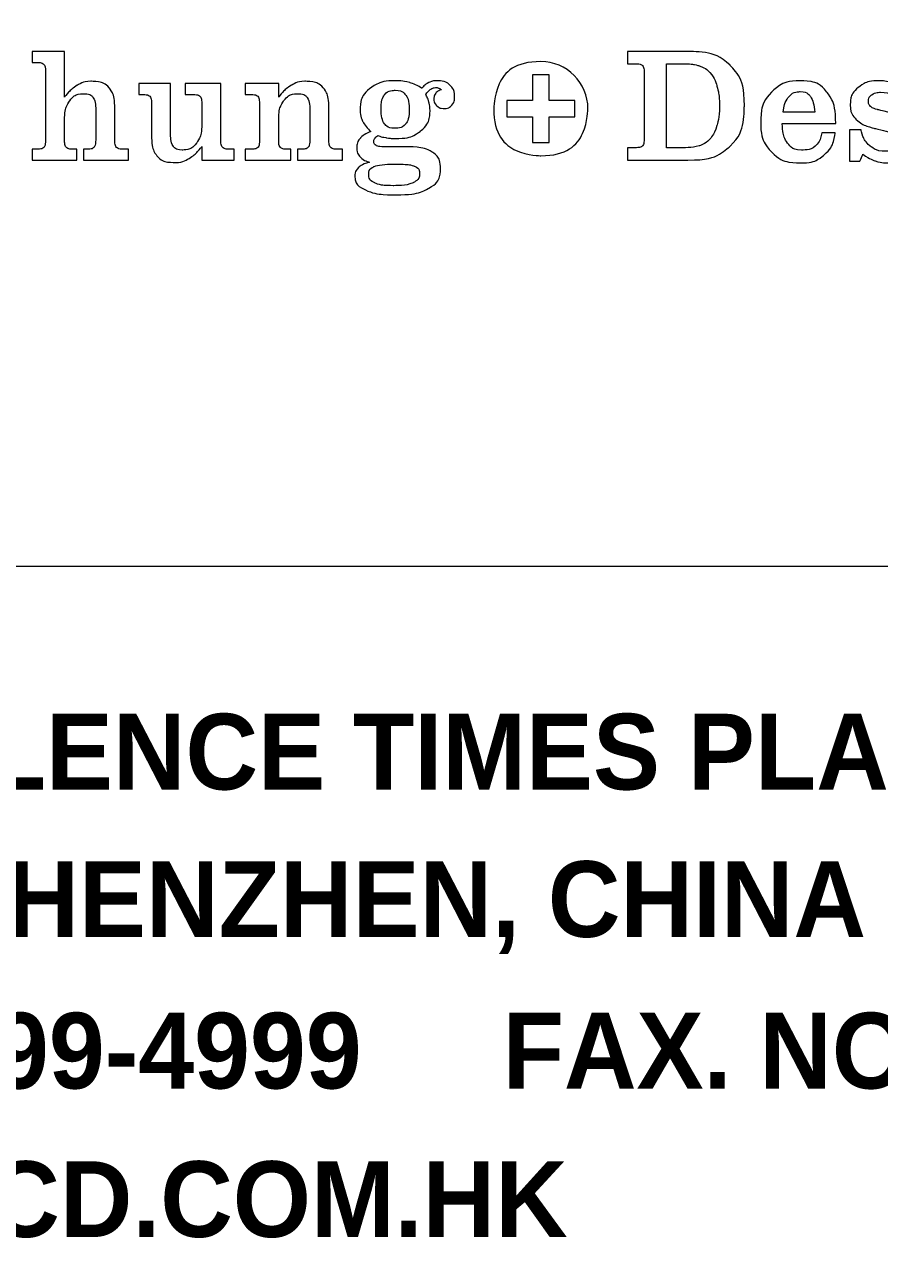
# Model space of a CAD drawing. Header units: millimetres. Extents: x 14385 to 129787, y 107826 to 186798.
# Drawn here: x 87378.79 to 87390.63, y 139095.65 to 139112.68 of the extents above; entities that cross this region are included whole.
import ezdxf

# ---------------------------------------------------------------- set-up
doc = ezdxf.new("R2010")
doc.units = ezdxf.units.MM
doc.header["$LTSCALE"] = 1000
doc.layers.add('TK', color=1, linetype='Continuous')
doc.styles.add('ADDRESS', font='arialbd.ttf', dxfattribs={"width": 0.95})

# ---------------------------------------------------------------- blocks, each defined once
blk = doc.blocks.new('fdas')
at = {"layer": 'TK', "lineweight": 5}
blk.add_lwpolyline([(1210.395, 1493.684), (1309.462, 1493.684), (1309.462, 1559.335), (1210.395, 1559.335), (1210.395, 1493.684)], close=True, dxfattribs=at)
for points, knots in [([(1250.191, 1513.051), (1250.191, 1513.212), (1250.167, 1513.315), (1250.119, 1513.362), (1250.119, 1513.362), (1250.07, 1513.408), (1249.974, 1513.431), (1249.83, 1513.431), (1249.83, 1513.431), (1249.83, 1513.431), (1249.669, 1513.431), (1249.669, 1513.431), (1249.669, 1513.431), (1249.669, 1513.431), (1249.669, 1513.855), (1249.669, 1513.855), (1249.669, 1513.855), (1249.669, 1513.855), (1250.938, 1513.855), (1250.938, 1513.855), (1250.938, 1513.855), (1250.938, 1513.855), (1250.938, 1512.069), (1250.938, 1512.069), (1250.938, 1512.069), (1251.098, 1512.273), (1251.265, 1512.427), (1251.438, 1512.532), (1251.438, 1512.532), (1251.611, 1512.636), (1251.786, 1512.688), (1251.964, 1512.688), (1251.964, 1512.688), (1252.3, 1512.688), (1252.542, 1512.604), (1252.688, 1512.434), (1252.688, 1512.434), (1252.834, 1512.265), (1252.908, 1511.982), (1252.908, 1511.586), (1252.908, 1511.586), (1252.908, 1511.586), (1252.908, 1510.404), (1252.908, 1510.404), (1252.908, 1510.404), (1252.908, 1510.244), (1252.932, 1510.14), (1252.981, 1510.094), (1252.981, 1510.094), (1253.029, 1510.047), (1253.126, 1510.024), (1253.27, 1510.024), (1253.27, 1510.024), (1253.27, 1510.024), (1253.443, 1510.024), (1253.443, 1510.024), (1253.443, 1510.024), (1253.443, 1510.024), (1253.443, 1509.6), (1253.443, 1509.6), (1253.443, 1509.6), (1253.443, 1509.6), (1251.678, 1509.6), (1251.678, 1509.6), (1251.678, 1509.6), (1251.678, 1509.6), (1251.678, 1510.024), (1251.678, 1510.024), (1251.678, 1510.024), (1251.678, 1510.024), (1251.802, 1510.024), (1251.802, 1510.024), (1251.802, 1510.024), (1251.947, 1510.024), (1252.042, 1510.047), (1252.09, 1510.094), (1252.09, 1510.094), (1252.137, 1510.14), (1252.161, 1510.244), (1252.161, 1510.404), (1252.161, 1510.404), (1252.161, 1510.404), (1252.161, 1511.586), (1252.161, 1511.586), (1252.161, 1511.586), (1252.161, 1511.806), (1252.125, 1511.964), (1252.053, 1512.059), (1252.053, 1512.059), (1251.982, 1512.154), (1251.865, 1512.202), (1251.703, 1512.202), (1251.703, 1512.202), (1251.465, 1512.202), (1251.277, 1512.11), (1251.141, 1511.925), (1251.141, 1511.925), (1251.006, 1511.74), (1250.938, 1511.483), (1250.938, 1511.155), (1250.938, 1511.155), (1250.938, 1511.155), (1250.938, 1510.404), (1250.938, 1510.404), (1250.938, 1510.404), (1250.938, 1510.244), (1250.962, 1510.14), (1251.011, 1510.094), (1251.011, 1510.094), (1251.06, 1510.047), (1251.156, 1510.024), (1251.3, 1510.024), (1251.3, 1510.024), (1251.3, 1510.024), (1251.424, 1510.024), (1251.424, 1510.024), (1251.424, 1510.024), (1251.424, 1510.024), (1251.424, 1509.6), (1251.424, 1509.6), (1251.424, 1509.6), (1251.424, 1509.6), (1249.669, 1509.6), (1249.669, 1509.6), (1249.669, 1509.6), (1249.669, 1509.6), (1249.669, 1510.024), (1249.669, 1510.024), (1249.669, 1510.024), (1249.669, 1510.024), (1249.83, 1510.024), (1249.83, 1510.024), (1249.83, 1510.024), (1249.974, 1510.024), (1250.07, 1510.047), (1250.119, 1510.094), (1250.119, 1510.094), (1250.167, 1510.14), (1250.191, 1510.244), (1250.191, 1510.404), (1250.191, 1510.404), (1250.191, 1510.404), (1250.191, 1513.051), (1250.191, 1513.051)], [0, 0, 0, 0, 0.027778, 0.027778, 0.027778, 0.041667, 0.055556, 0.055556, 0.055556, 0.069444, 0.083333, 0.083333, 0.083333, 0.097222, 0.111111, 0.111111, 0.111111, 0.125, 0.138889, 0.138889, 0.138889, 0.152778, 0.166667, 0.166667, 0.166667, 0.180556, 0.194444, 0.194444, 0.194444, 0.208333, 0.222222, 0.222222, 0.222222, 0.236111, 0.25, 0.25, 0.25, 0.263889, 0.277778, 0.277778, 0.277778, 0.291667, 0.305556, 0.305556, 0.305556, 0.319444, 0.333333, 0.333333, 0.333333, 0.347222, 0.361111, 0.361111, 0.361111, 0.375, 0.388889, 0.388889, 0.388889, 0.402778, 0.416667, 0.416667, 0.416667, 0.430556, 0.444444, 0.444444, 0.444444, 0.458333, 0.472222, 0.472222, 0.472222, 0.486111, 0.5, 0.5, 0.5, 0.513889, 0.527778, 0.527778, 0.527778, 0.541667, 0.555556, 0.555556, 0.555556, 0.569444, 0.583333, 0.583333, 0.583333, 0.597222, 0.611111, 0.611111, 0.611111, 0.625, 0.638889, 0.638889, 0.638889, 0.652778, 0.666667, 0.666667, 0.666667, 0.680556, 0.694444, 0.694444, 0.694444, 0.708333, 0.722222, 0.722222, 0.722222, 0.736111, 0.75, 0.75, 0.75, 0.763889, 0.777778, 0.777778, 0.777778, 0.791667, 0.805556, 0.805556, 0.805556, 0.819444, 0.833333, 0.833333, 0.833333, 0.847222, 0.861111, 0.861111, 0.861111, 0.875, 0.888889, 0.888889, 0.888889, 0.902778, 0.916667, 0.916667, 0.916667, 0.930556, 0.944444, 0.944444, 0.944444, 0.958333, 0.972222, 0.972222, 0.972222, 0.986111, 1, 1, 1, 1]), ([(1269.619, 1513.461), (1270.635, 1513.461), (1271.464, 1512.632), (1271.464, 1511.616), (1271.464, 1511.616), (1271.464, 1510.599), (1270.635, 1509.77), (1269.619, 1509.77), (1269.619, 1509.77), (1268.602, 1509.77), (1267.773, 1510.599), (1267.773, 1511.616), (1267.773, 1511.616), (1267.773, 1512.632), (1268.602, 1513.461), (1269.619, 1513.461)], [0, 0, 0, 0, 0.25, 0.25, 0.25, 0.375, 0.5, 0.5, 0.5, 0.625, 0.75, 0.75, 0.75, 0.875, 1, 1, 1, 1]), ([(1273.018, 1509.6), (1273.018, 1509.6), (1273.018, 1510.083), (1273.018, 1510.083), (1273.018, 1510.083), (1273.018, 1510.083), (1273.26, 1510.083), (1273.26, 1510.083), (1273.26, 1510.083), (1273.445, 1510.083), (1273.56, 1510.105), (1273.604, 1510.15), (1273.604, 1510.15), (1273.649, 1510.194), (1273.67, 1510.303), (1273.67, 1510.476), (1273.67, 1510.476), (1273.67, 1510.476), (1273.67, 1512.982), (1273.67, 1512.982), (1273.67, 1512.982), (1273.67, 1513.156), (1273.649, 1513.265), (1273.604, 1513.309), (1273.604, 1513.309), (1273.56, 1513.353), (1273.445, 1513.375), (1273.26, 1513.375), (1273.26, 1513.375), (1273.26, 1513.375), (1273.018, 1513.375), (1273.018, 1513.375), (1273.018, 1513.375), (1273.018, 1513.375), (1273.018, 1513.855), (1273.018, 1513.855), (1273.018, 1513.855), (1273.018, 1513.855), (1275.386, 1513.855), (1275.386, 1513.855), (1275.386, 1513.855), (1276.115, 1513.855), (1276.665, 1513.676), (1277.039, 1513.316), (1277.039, 1513.316), (1277.412, 1512.957), (1277.599, 1512.429), (1277.599, 1511.73), (1277.599, 1511.73), (1277.599, 1511.033), (1277.411, 1510.503), (1277.037, 1510.142), (1277.037, 1510.142), (1276.663, 1509.781), (1276.113, 1509.6), (1275.386, 1509.6), (1275.386, 1509.6), (1275.386, 1509.6), (1273.018, 1509.6), (1273.018, 1509.6)], [0, 0, 0, 0, 0.066667, 0.066667, 0.066667, 0.1, 0.133333, 0.133333, 0.133333, 0.166667, 0.2, 0.2, 0.2, 0.233333, 0.266667, 0.266667, 0.266667, 0.3, 0.333333, 0.333333, 0.333333, 0.366667, 0.4, 0.4, 0.4, 0.433333, 0.466667, 0.466667, 0.466667, 0.5, 0.533333, 0.533333, 0.533333, 0.566667, 0.6, 0.6, 0.6, 0.633333, 0.666667, 0.666667, 0.666667, 0.7, 0.733333, 0.733333, 0.733333, 0.766667, 0.8, 0.8, 0.8, 0.833333, 0.866667, 0.866667, 0.866667, 0.9, 0.933333, 0.933333, 0.933333, 0.966667, 1, 1, 1, 1]), ([(1268.289, 1511.941), (1268.289, 1511.941), (1269.294, 1511.941), (1269.294, 1511.941), (1269.294, 1511.941), (1269.294, 1511.941), (1269.294, 1512.945), (1269.294, 1512.945), (1269.294, 1512.945), (1269.294, 1512.945), (1269.943, 1512.945), (1269.943, 1512.945), (1269.943, 1512.945), (1269.943, 1512.945), (1269.943, 1511.941), (1269.943, 1511.941), (1269.943, 1511.941), (1269.943, 1511.941), (1270.948, 1511.941), (1270.948, 1511.941), (1270.948, 1511.941), (1270.948, 1511.941), (1270.948, 1511.291), (1270.948, 1511.291), (1270.948, 1511.291), (1270.948, 1511.291), (1269.943, 1511.291), (1269.943, 1511.291), (1269.943, 1511.291), (1269.943, 1511.291), (1269.943, 1510.286), (1269.943, 1510.286), (1269.943, 1510.286), (1269.943, 1510.286), (1269.294, 1510.286), (1269.294, 1510.286), (1269.294, 1510.286), (1269.294, 1510.286), (1269.294, 1511.291), (1269.294, 1511.291), (1269.294, 1511.291), (1269.294, 1511.291), (1268.289, 1511.291), (1268.289, 1511.291), (1268.289, 1511.291), (1268.289, 1511.291), (1268.289, 1511.941), (1268.289, 1511.941)], [0, 0, 0, 0, 0.083333, 0.083333, 0.083333, 0.125, 0.166667, 0.166667, 0.166667, 0.208333, 0.25, 0.25, 0.25, 0.291667, 0.333333, 0.333333, 0.333333, 0.375, 0.416667, 0.416667, 0.416667, 0.458333, 0.5, 0.5, 0.5, 0.541667, 0.583333, 0.583333, 0.583333, 0.625, 0.666667, 0.666667, 0.666667, 0.708333, 0.75, 0.75, 0.75, 0.791667, 0.833333, 0.833333, 0.833333, 0.875, 0.916667, 0.916667, 0.916667, 0.958333, 1, 1, 1, 1]), ([(1274.548, 1510.083), (1274.548, 1510.083), (1275.094, 1510.083), (1275.094, 1510.083), (1275.094, 1510.083), (1275.421, 1510.083), (1275.664, 1510.108), (1275.826, 1510.16), (1275.826, 1510.16), (1275.988, 1510.212), (1276.127, 1510.3), (1276.246, 1510.424), (1276.246, 1510.424), (1276.362, 1510.547), (1276.455, 1510.725), (1276.523, 1510.956), (1276.523, 1510.956), (1276.59, 1511.188), (1276.625, 1511.446), (1276.625, 1511.73), (1276.625, 1511.73), (1276.625, 1512.016), (1276.59, 1512.273), (1276.523, 1512.502), (1276.523, 1512.502), (1276.455, 1512.732), (1276.362, 1512.908), (1276.246, 1513.032), (1276.246, 1513.032), (1276.127, 1513.156), (1275.988, 1513.243), (1275.826, 1513.296), (1275.826, 1513.296), (1275.664, 1513.349), (1275.421, 1513.375), (1275.094, 1513.375), (1275.094, 1513.375), (1275.094, 1513.375), (1274.548, 1513.375), (1274.548, 1513.375), (1274.548, 1513.375), (1274.548, 1513.375), (1274.548, 1510.083), (1274.548, 1510.083)], [0, 0, 0, 0, 0.090909, 0.090909, 0.090909, 0.136364, 0.181818, 0.181818, 0.181818, 0.227273, 0.272727, 0.272727, 0.272727, 0.318182, 0.363636, 0.363636, 0.363636, 0.409091, 0.454545, 0.454545, 0.454545, 0.5, 0.545455, 0.545455, 0.545455, 0.590909, 0.636364, 0.636364, 0.636364, 0.681818, 0.727273, 0.727273, 0.727273, 0.772727, 0.818182, 0.818182, 0.818182, 0.863636, 0.909091, 0.909091, 0.909091, 0.954545, 1, 1, 1, 1]), ([(1254.35, 1510.61), (1254.35, 1510.61), (1254.35, 1511.789), (1254.35, 1511.789), (1254.35, 1511.789), (1254.35, 1511.951), (1254.327, 1512.055), (1254.278, 1512.1), (1254.278, 1512.1), (1254.229, 1512.146), (1254.133, 1512.168), (1253.99, 1512.168), (1253.99, 1512.168), (1253.99, 1512.168), (1253.847, 1512.168), (1253.847, 1512.168), (1253.847, 1512.168), (1253.847, 1512.168), (1253.847, 1512.595), (1253.847, 1512.595), (1253.847, 1512.595), (1253.847, 1512.595), (1255.097, 1512.595), (1255.097, 1512.595), (1255.097, 1512.595), (1255.097, 1512.595), (1255.097, 1510.61), (1255.097, 1510.61), (1255.097, 1510.61), (1255.097, 1510.389), (1255.134, 1510.231), (1255.205, 1510.136), (1255.205, 1510.136), (1255.277, 1510.041), (1255.394, 1509.993), (1255.556, 1509.993), (1255.556, 1509.993), (1255.791, 1509.993), (1255.976, 1510.084), (1256.114, 1510.266), (1256.114, 1510.266), (1256.252, 1510.448), (1256.32, 1510.697), (1256.32, 1511.016), (1256.32, 1511.016), (1256.32, 1511.016), (1256.32, 1511.789), (1256.32, 1511.789), (1256.32, 1511.789), (1256.32, 1511.951), (1256.297, 1512.055), (1256.249, 1512.1), (1256.249, 1512.1), (1256.201, 1512.146), (1256.105, 1512.168), (1255.959, 1512.168), (1255.959, 1512.168), (1255.959, 1512.168), (1255.674, 1512.168), (1255.674, 1512.168), (1255.674, 1512.168), (1255.674, 1512.168), (1255.674, 1512.595), (1255.674, 1512.595), (1255.674, 1512.595), (1255.674, 1512.595), (1257.067, 1512.595), (1257.067, 1512.595), (1257.067, 1512.595), (1257.067, 1512.595), (1257.067, 1510.404), (1257.067, 1510.404), (1257.067, 1510.404), (1257.067, 1510.244), (1257.091, 1510.14), (1257.14, 1510.094), (1257.14, 1510.094), (1257.189, 1510.047), (1257.285, 1510.024), (1257.429, 1510.024), (1257.429, 1510.024), (1257.429, 1510.024), (1257.589, 1510.024), (1257.589, 1510.024), (1257.589, 1510.024), (1257.589, 1510.024), (1257.589, 1509.6), (1257.589, 1509.6), (1257.589, 1509.6), (1257.589, 1509.6), (1256.32, 1509.6), (1256.32, 1509.6), (1256.32, 1509.6), (1256.32, 1509.6), (1256.32, 1510.126), (1256.32, 1510.126), (1256.32, 1510.126), (1256.161, 1509.921), (1255.994, 1509.767), (1255.821, 1509.661), (1255.821, 1509.661), (1255.648, 1509.557), (1255.473, 1509.504), (1255.295, 1509.504), (1255.295, 1509.504), (1254.959, 1509.504), (1254.717, 1509.588), (1254.57, 1509.758), (1254.57, 1509.758), (1254.424, 1509.926), (1254.35, 1510.211), (1254.35, 1510.61)], [0, 0, 0, 0, 0.035714, 0.035714, 0.035714, 0.053571, 0.071429, 0.071429, 0.071429, 0.089286, 0.107143, 0.107143, 0.107143, 0.125, 0.142857, 0.142857, 0.142857, 0.160714, 0.178571, 0.178571, 0.178571, 0.196429, 0.214286, 0.214286, 0.214286, 0.232143, 0.25, 0.25, 0.25, 0.267857, 0.285714, 0.285714, 0.285714, 0.303571, 0.321429, 0.321429, 0.321429, 0.339286, 0.357143, 0.357143, 0.357143, 0.375, 0.392857, 0.392857, 0.392857, 0.410714, 0.428571, 0.428571, 0.428571, 0.446429, 0.464286, 0.464286, 0.464286, 0.482143, 0.5, 0.5, 0.5, 0.517857, 0.535714, 0.535714, 0.535714, 0.553571, 0.571429, 0.571429, 0.571429, 0.589286, 0.607143, 0.607143, 0.607143, 0.625, 0.642857, 0.642857, 0.642857, 0.660714, 0.678571, 0.678571, 0.678571, 0.696429, 0.714286, 0.714286, 0.714286, 0.732143, 0.75, 0.75, 0.75, 0.767857, 0.785714, 0.785714, 0.785714, 0.803571, 0.821429, 0.821429, 0.821429, 0.839286, 0.857143, 0.857143, 0.857143, 0.875, 0.892857, 0.892857, 0.892857, 0.910714, 0.928571, 0.928571, 0.928571, 0.946429, 0.964286, 0.964286, 0.964286, 0.982143, 1, 1, 1, 1]), ([(1258.025, 1509.6), (1258.025, 1509.6), (1258.025, 1510.024), (1258.025, 1510.024), (1258.025, 1510.024), (1258.025, 1510.024), (1258.231, 1510.024), (1258.231, 1510.024), (1258.231, 1510.024), (1258.373, 1510.024), (1258.467, 1510.046), (1258.514, 1510.092), (1258.514, 1510.092), (1258.56, 1510.137), (1258.583, 1510.242), (1258.583, 1510.404), (1258.583, 1510.404), (1258.583, 1510.404), (1258.583, 1511.789), (1258.583, 1511.789), (1258.583, 1511.789), (1258.583, 1511.953), (1258.56, 1512.057), (1258.514, 1512.101), (1258.514, 1512.101), (1258.467, 1512.146), (1258.373, 1512.168), (1258.231, 1512.168), (1258.231, 1512.168), (1258.231, 1512.168), (1258.025, 1512.168), (1258.025, 1512.168), (1258.025, 1512.168), (1258.025, 1512.168), (1258.025, 1512.595), (1258.025, 1512.595), (1258.025, 1512.595), (1258.025, 1512.595), (1259.336, 1512.595), (1259.336, 1512.595), (1259.336, 1512.595), (1259.336, 1512.595), (1259.336, 1512.069), (1259.336, 1512.069), (1259.336, 1512.069), (1259.498, 1512.275), (1259.665, 1512.43), (1259.836, 1512.534), (1259.836, 1512.534), (1260.007, 1512.636), (1260.18, 1512.688), (1260.356, 1512.688), (1260.356, 1512.688), (1260.694, 1512.688), (1260.937, 1512.604), (1261.084, 1512.434), (1261.084, 1512.434), (1261.233, 1512.265), (1261.306, 1511.982), (1261.306, 1511.586), (1261.306, 1511.586), (1261.306, 1511.586), (1261.306, 1510.404), (1261.306, 1510.404), (1261.306, 1510.404), (1261.306, 1510.242), (1261.33, 1510.137), (1261.378, 1510.092), (1261.378, 1510.092), (1261.425, 1510.046), (1261.52, 1510.024), (1261.662, 1510.024), (1261.662, 1510.024), (1261.662, 1510.024), (1261.844, 1510.024), (1261.844, 1510.024), (1261.844, 1510.024), (1261.844, 1510.024), (1261.844, 1509.6), (1261.844, 1509.6), (1261.844, 1509.6), (1261.844, 1509.6), (1260.076, 1509.6), (1260.076, 1509.6), (1260.076, 1509.6), (1260.076, 1509.6), (1260.076, 1510.024), (1260.076, 1510.024), (1260.076, 1510.024), (1260.076, 1510.024), (1260.201, 1510.024), (1260.201, 1510.024), (1260.201, 1510.024), (1260.342, 1510.024), (1260.437, 1510.046), (1260.485, 1510.092), (1260.485, 1510.092), (1260.532, 1510.137), (1260.556, 1510.242), (1260.556, 1510.404), (1260.556, 1510.404), (1260.556, 1510.404), (1260.556, 1511.586), (1260.556, 1511.586), (1260.556, 1511.586), (1260.556, 1511.806), (1260.52, 1511.964), (1260.448, 1512.059), (1260.448, 1512.059), (1260.377, 1512.154), (1260.259, 1512.202), (1260.095, 1512.202), (1260.095, 1512.202), (1259.861, 1512.202), (1259.675, 1512.111), (1259.54, 1511.929), (1259.54, 1511.929), (1259.404, 1511.747), (1259.336, 1511.498), (1259.336, 1511.179), (1259.336, 1511.179), (1259.336, 1511.179), (1259.336, 1510.404), (1259.336, 1510.404), (1259.336, 1510.404), (1259.336, 1510.242), (1259.36, 1510.137), (1259.408, 1510.092), (1259.408, 1510.092), (1259.456, 1510.046), (1259.55, 1510.024), (1259.692, 1510.024), (1259.692, 1510.024), (1259.692, 1510.024), (1259.816, 1510.024), (1259.816, 1510.024), (1259.816, 1510.024), (1259.816, 1510.024), (1259.816, 1509.6), (1259.816, 1509.6), (1259.816, 1509.6), (1259.816, 1509.6), (1258.025, 1509.6), (1258.025, 1509.6)], [0, 0, 0, 0, 0.027778, 0.027778, 0.027778, 0.041667, 0.055556, 0.055556, 0.055556, 0.069444, 0.083333, 0.083333, 0.083333, 0.097222, 0.111111, 0.111111, 0.111111, 0.125, 0.138889, 0.138889, 0.138889, 0.152778, 0.166667, 0.166667, 0.166667, 0.180556, 0.194444, 0.194444, 0.194444, 0.208333, 0.222222, 0.222222, 0.222222, 0.236111, 0.25, 0.25, 0.25, 0.263889, 0.277778, 0.277778, 0.277778, 0.291667, 0.305556, 0.305556, 0.305556, 0.319444, 0.333333, 0.333333, 0.333333, 0.347222, 0.361111, 0.361111, 0.361111, 0.375, 0.388889, 0.388889, 0.388889, 0.402778, 0.416667, 0.416667, 0.416667, 0.430556, 0.444444, 0.444444, 0.444444, 0.458333, 0.472222, 0.472222, 0.472222, 0.486111, 0.5, 0.5, 0.5, 0.513889, 0.527778, 0.527778, 0.527778, 0.541667, 0.555556, 0.555556, 0.555556, 0.569444, 0.583333, 0.583333, 0.583333, 0.597222, 0.611111, 0.611111, 0.611111, 0.625, 0.638889, 0.638889, 0.638889, 0.652778, 0.666667, 0.666667, 0.666667, 0.680556, 0.694444, 0.694444, 0.694444, 0.708333, 0.722222, 0.722222, 0.722222, 0.736111, 0.75, 0.75, 0.75, 0.763889, 0.777778, 0.777778, 0.777778, 0.791667, 0.805556, 0.805556, 0.805556, 0.819444, 0.833333, 0.833333, 0.833333, 0.847222, 0.861111, 0.861111, 0.861111, 0.875, 0.888889, 0.888889, 0.888889, 0.902778, 0.916667, 0.916667, 0.916667, 0.930556, 0.944444, 0.944444, 0.944444, 0.958333, 0.972222, 0.972222, 0.972222, 0.986111, 1, 1, 1, 1]), ([(1262.955, 1510.717), (1262.81, 1510.844), (1262.702, 1510.979), (1262.633, 1511.118), (1262.633, 1511.118), (1262.564, 1511.259), (1262.53, 1511.411), (1262.53, 1511.574), (1262.53, 1511.574), (1262.53, 1511.919), (1262.657, 1512.194), (1262.912, 1512.4), (1262.912, 1512.4), (1263.167, 1512.606), (1263.51, 1512.709), (1263.941, 1512.709), (1263.941, 1512.709), (1264.132, 1512.709), (1264.311, 1512.685), (1264.479, 1512.635), (1264.479, 1512.635), (1264.647, 1512.586), (1264.801, 1512.513), (1264.943, 1512.416), (1264.943, 1512.416), (1265.034, 1512.514), (1265.129, 1512.588), (1265.227, 1512.636), (1265.227, 1512.636), (1265.325, 1512.685), (1265.432, 1512.709), (1265.547, 1512.709), (1265.547, 1512.709), (1265.762, 1512.709), (1265.931, 1512.652), (1266.053, 1512.539), (1266.053, 1512.539), (1266.175, 1512.426), (1266.236, 1512.271), (1266.236, 1512.075), (1266.236, 1512.075), (1266.236, 1511.943), (1266.198, 1511.834), (1266.121, 1511.749), (1266.121, 1511.749), (1266.043, 1511.665), (1265.946, 1511.622), (1265.827, 1511.622), (1265.827, 1511.622), (1265.709, 1511.622), (1265.612, 1511.658), (1265.537, 1511.731), (1265.537, 1511.731), (1265.461, 1511.803), (1265.423, 1511.894), (1265.423, 1512.003), (1265.423, 1512.003), (1265.423, 1512.092), (1265.448, 1512.166), (1265.499, 1512.225), (1265.499, 1512.225), (1265.549, 1512.284), (1265.623, 1512.327), (1265.72, 1512.353), (1265.72, 1512.353), (1265.684, 1512.383), (1265.649, 1512.405), (1265.615, 1512.42), (1265.615, 1512.42), (1265.58, 1512.435), (1265.544, 1512.443), (1265.508, 1512.443), (1265.508, 1512.443), (1265.437, 1512.443), (1265.368, 1512.421), (1265.301, 1512.375), (1265.301, 1512.375), (1265.232, 1512.33), (1265.167, 1512.262), (1265.105, 1512.174), (1265.105, 1512.174), (1265.161, 1512.071), (1265.203, 1511.967), (1265.23, 1511.865), (1265.23, 1511.865), (1265.258, 1511.761), (1265.272, 1511.654), (1265.272, 1511.542), (1265.272, 1511.542), (1265.272, 1511.208), (1265.148, 1510.941), (1264.903, 1510.743), (1264.903, 1510.743), (1264.657, 1510.543), (1264.325, 1510.444), (1263.905, 1510.444), (1263.905, 1510.444), (1263.796, 1510.444), (1263.684, 1510.453), (1263.57, 1510.473), (1263.57, 1510.473), (1263.455, 1510.492), (1263.339, 1510.521), (1263.222, 1510.558), (1263.222, 1510.558), (1263.171, 1510.523), (1263.133, 1510.487), (1263.106, 1510.45), (1263.106, 1510.45), (1263.078, 1510.413), (1263.065, 1510.377), (1263.065, 1510.344), (1263.065, 1510.344), (1263.065, 1510.264), (1263.095, 1510.207), (1263.156, 1510.172), (1263.156, 1510.172), (1263.216, 1510.138), (1263.321, 1510.121), (1263.471, 1510.121), (1263.471, 1510.121), (1263.471, 1510.121), (1264.321, 1510.121), (1264.321, 1510.121), (1264.321, 1510.121), (1264.795, 1510.121), (1265.14, 1510.051), (1265.358, 1509.912), (1265.358, 1509.912), (1265.575, 1509.772), (1265.684, 1509.552), (1265.684, 1509.25), (1265.684, 1509.25), (1265.684, 1508.922), (1265.533, 1508.671), (1265.23, 1508.497), (1265.23, 1508.497), (1264.928, 1508.324), (1264.492, 1508.237), (1263.924, 1508.237), (1263.924, 1508.237), (1263.408, 1508.237), (1263.013, 1508.302), (1262.738, 1508.43), (1262.738, 1508.43), (1262.464, 1508.557), (1262.327, 1508.741), (1262.327, 1508.977), (1262.327, 1508.977), (1262.327, 1509.108), (1262.373, 1509.217), (1262.468, 1509.305), (1262.468, 1509.305), (1262.562, 1509.393), (1262.707, 1509.464), (1262.903, 1509.516), (1262.903, 1509.516), (1262.741, 1509.558), (1262.617, 1509.629), (1262.53, 1509.728), (1262.53, 1509.728), (1262.443, 1509.827), (1262.399, 1509.948), (1262.399, 1510.09), (1262.399, 1510.09), (1262.399, 1510.233), (1262.446, 1510.356), (1262.539, 1510.461), (1262.539, 1510.461), (1262.632, 1510.565), (1262.77, 1510.65), (1262.955, 1510.717)], [0, 0, 0, 0, 0.023256, 0.023256, 0.023256, 0.034884, 0.046512, 0.046512, 0.046512, 0.05814, 0.069767, 0.069767, 0.069767, 0.081395, 0.093023, 0.093023, 0.093023, 0.104651, 0.116279, 0.116279, 0.116279, 0.127907, 0.139535, 0.139535, 0.139535, 0.151163, 0.162791, 0.162791, 0.162791, 0.174419, 0.186047, 0.186047, 0.186047, 0.197674, 0.209302, 0.209302, 0.209302, 0.22093, 0.232558, 0.232558, 0.232558, 0.244186, 0.255814, 0.255814, 0.255814, 0.267442, 0.27907, 0.27907, 0.27907, 0.290698, 0.302326, 0.302326, 0.302326, 0.313953, 0.325581, 0.325581, 0.325581, 0.337209, 0.348837, 0.348837, 0.348837, 0.360465, 0.372093, 0.372093, 0.372093, 0.383721, 0.395349, 0.395349, 0.395349, 0.406977, 0.418605, 0.418605, 0.418605, 0.430233, 0.44186, 0.44186, 0.44186, 0.453488, 0.465116, 0.465116, 0.465116, 0.476744, 0.488372, 0.488372, 0.488372, 0.5, 0.511628, 0.511628, 0.511628, 0.523256, 0.534884, 0.534884, 0.534884, 0.546512, 0.55814, 0.55814, 0.55814, 0.569767, 0.581395, 0.581395, 0.581395, 0.593023, 0.604651, 0.604651, 0.604651, 0.616279, 0.627907, 0.627907, 0.627907, 0.639535, 0.651163, 0.651163, 0.651163, 0.662791, 0.674419, 0.674419, 0.674419, 0.686047, 0.697674, 0.697674, 0.697674, 0.709302, 0.72093, 0.72093, 0.72093, 0.732558, 0.744186, 0.744186, 0.744186, 0.755814, 0.767442, 0.767442, 0.767442, 0.77907, 0.790698, 0.790698, 0.790698, 0.802326, 0.813953, 0.813953, 0.813953, 0.825581, 0.837209, 0.837209, 0.837209, 0.848837, 0.860465, 0.860465, 0.860465, 0.872093, 0.883721, 0.883721, 0.883721, 0.895349, 0.906977, 0.906977, 0.906977, 0.918605, 0.930233, 0.930233, 0.930233, 0.94186, 0.953488, 0.953488, 0.953488, 0.965116, 0.976744, 0.976744, 0.976744, 0.988372, 1, 1, 1, 1]), ([(1280.64, 1510.671), (1280.64, 1510.671), (1281.162, 1510.671), (1281.162, 1510.671), (1281.162, 1510.671), (1281.118, 1510.304), (1280.973, 1510.015), (1280.73, 1509.803), (1280.73, 1509.803), (1280.486, 1509.592), (1280.174, 1509.486), (1279.793, 1509.486), (1279.793, 1509.486), (1279.32, 1509.486), (1278.943, 1509.632), (1278.661, 1509.924), (1278.661, 1509.924), (1278.38, 1510.217), (1278.239, 1510.607), (1278.239, 1511.096), (1278.239, 1511.096), (1278.239, 1511.579), (1278.381, 1511.969), (1278.666, 1512.265), (1278.666, 1512.265), (1278.95, 1512.562), (1279.326, 1512.709), (1279.793, 1512.709), (1279.793, 1512.709), (1280.245, 1512.709), (1280.589, 1512.567), (1280.825, 1512.28), (1280.825, 1512.28), (1281.063, 1511.994), (1281.181, 1511.579), (1281.181, 1511.034), (1281.181, 1511.034), (1281.181, 1511.034), (1279.086, 1511.034), (1279.086, 1511.034), (1279.086, 1511.034), (1279.098, 1510.695), (1279.168, 1510.437), (1279.297, 1510.26), (1279.297, 1510.26), (1279.425, 1510.082), (1279.606, 1509.993), (1279.839, 1509.993), (1279.839, 1509.993), (1280.077, 1509.993), (1280.258, 1510.045), (1280.381, 1510.15), (1280.381, 1510.15), (1280.503, 1510.253), (1280.589, 1510.428), (1280.64, 1510.671)], [0, 0, 0, 0, 0.071429, 0.071429, 0.071429, 0.107143, 0.142857, 0.142857, 0.142857, 0.178571, 0.214286, 0.214286, 0.214286, 0.25, 0.285714, 0.285714, 0.285714, 0.321429, 0.357143, 0.357143, 0.357143, 0.392857, 0.428571, 0.428571, 0.428571, 0.464286, 0.5, 0.5, 0.5, 0.535714, 0.571429, 0.571429, 0.571429, 0.607143, 0.642857, 0.642857, 0.642857, 0.678571, 0.714286, 0.714286, 0.714286, 0.75, 0.785714, 0.785714, 0.785714, 0.821429, 0.857143, 0.857143, 0.857143, 0.892857, 0.928571, 0.928571, 0.928571, 0.964286, 1, 1, 1, 1]), ([(1281.721, 1509.563), (1281.721, 1509.563), (1281.721, 1510.786), (1281.721, 1510.786), (1281.721, 1510.786), (1281.721, 1510.786), (1282.176, 1510.786), (1282.176, 1510.786), (1282.176, 1510.786), (1282.236, 1510.513), (1282.349, 1510.305), (1282.52, 1510.16), (1282.52, 1510.16), (1282.692, 1510.016), (1282.907, 1509.944), (1283.166, 1509.944), (1283.166, 1509.944), (1283.323, 1509.944), (1283.45, 1509.979), (1283.545, 1510.05), (1283.545, 1510.05), (1283.64, 1510.121), (1283.688, 1510.217), (1283.688, 1510.337), (1283.688, 1510.337), (1283.688, 1510.432), (1283.65, 1510.509), (1283.573, 1510.567), (1283.573, 1510.567), (1283.495, 1510.627), (1283.361, 1510.681), (1283.166, 1510.73), (1283.166, 1510.73), (1283.166, 1510.73), (1282.705, 1510.842), (1282.705, 1510.842), (1282.705, 1510.842), (1282.382, 1510.923), (1282.144, 1511.039), (1281.988, 1511.19), (1281.988, 1511.19), (1281.832, 1511.342), (1281.755, 1511.535), (1281.755, 1511.768), (1281.755, 1511.768), (1281.755, 1512.048), (1281.859, 1512.276), (1282.068, 1512.449), (1282.068, 1512.449), (1282.276, 1512.623), (1282.552, 1512.709), (1282.893, 1512.709), (1282.893, 1512.709), (1283.055, 1512.709), (1283.208, 1512.684), (1283.355, 1512.633), (1283.355, 1512.633), (1283.5, 1512.582), (1283.641, 1512.506), (1283.779, 1512.403), (1283.779, 1512.403), (1283.779, 1512.403), (1283.916, 1512.639), (1283.916, 1512.639), (1283.916, 1512.639), (1283.916, 1512.639), (1284.271, 1512.639), (1284.271, 1512.639), (1284.271, 1512.639), (1284.271, 1512.639), (1284.271, 1511.529), (1284.271, 1511.529), (1284.271, 1511.529), (1284.271, 1511.529), (1283.849, 1511.529), (1283.849, 1511.529), (1283.849, 1511.529), (1283.787, 1511.759), (1283.675, 1511.937), (1283.515, 1512.064), (1283.515, 1512.064), (1283.356, 1512.193), (1283.164, 1512.257), (1282.941, 1512.257), (1282.941, 1512.257), (1282.794, 1512.257), (1282.678, 1512.225), (1282.594, 1512.163), (1282.594, 1512.163), (1282.51, 1512.099), (1282.467, 1512.013), (1282.467, 1511.901), (1282.467, 1511.901), (1282.467, 1511.82), (1282.495, 1511.754), (1282.552, 1511.701), (1282.552, 1511.701), (1282.609, 1511.649), (1282.698, 1511.608), (1282.817, 1511.579), (1282.817, 1511.579), (1282.817, 1511.579), (1283.381, 1511.446), (1283.381, 1511.446), (1283.381, 1511.446), (1283.746, 1511.357), (1284.011, 1511.235), (1284.177, 1511.077), (1284.177, 1511.077), (1284.343, 1510.921), (1284.426, 1510.715), (1284.426, 1510.464), (1284.426, 1510.464), (1284.426, 1510.162), (1284.32, 1509.925), (1284.11, 1509.751), (1284.11, 1509.751), (1283.899, 1509.578), (1283.61, 1509.491), (1283.238, 1509.491), (1283.238, 1509.491), (1283.055, 1509.491), (1282.885, 1509.518), (1282.729, 1509.57), (1282.729, 1509.57), (1282.573, 1509.623), (1282.411, 1509.709), (1282.246, 1509.829), (1282.246, 1509.829), (1282.246, 1509.829), (1282.134, 1509.563), (1282.134, 1509.563), (1282.134, 1509.563), (1282.134, 1509.563), (1281.721, 1509.563), (1281.721, 1509.563)], [0, 0, 0, 0, 0.029412, 0.029412, 0.029412, 0.044118, 0.058824, 0.058824, 0.058824, 0.073529, 0.088235, 0.088235, 0.088235, 0.102941, 0.117647, 0.117647, 0.117647, 0.132353, 0.147059, 0.147059, 0.147059, 0.161765, 0.176471, 0.176471, 0.176471, 0.191176, 0.205882, 0.205882, 0.205882, 0.220588, 0.235294, 0.235294, 0.235294, 0.25, 0.264706, 0.264706, 0.264706, 0.279412, 0.294118, 0.294118, 0.294118, 0.308824, 0.323529, 0.323529, 0.323529, 0.338235, 0.352941, 0.352941, 0.352941, 0.367647, 0.382353, 0.382353, 0.382353, 0.397059, 0.411765, 0.411765, 0.411765, 0.426471, 0.441176, 0.441176, 0.441176, 0.455882, 0.470588, 0.470588, 0.470588, 0.485294, 0.5, 0.5, 0.5, 0.514706, 0.529412, 0.529412, 0.529412, 0.544118, 0.558824, 0.558824, 0.558824, 0.573529, 0.588235, 0.588235, 0.588235, 0.602941, 0.617647, 0.617647, 0.617647, 0.632353, 0.647059, 0.647059, 0.647059, 0.661765, 0.676471, 0.676471, 0.676471, 0.691176, 0.705882, 0.705882, 0.705882, 0.720588, 0.735294, 0.735294, 0.735294, 0.75, 0.764706, 0.764706, 0.764706, 0.779412, 0.794118, 0.794118, 0.794118, 0.808824, 0.823529, 0.823529, 0.823529, 0.838235, 0.852941, 0.852941, 0.852941, 0.867647, 0.882353, 0.882353, 0.882353, 0.897059, 0.911765, 0.911765, 0.911765, 0.926471, 0.941176, 0.941176, 0.941176, 0.955882, 0.970588, 0.970588, 0.970588, 0.985294, 1, 1, 1, 1]), ([(1263.353, 1511.598), (1263.353, 1511.337), (1263.396, 1511.147), (1263.482, 1511.027), (1263.482, 1511.027), (1263.568, 1510.909), (1263.707, 1510.85), (1263.9, 1510.85), (1263.9, 1510.85), (1264.089, 1510.85), (1264.229, 1510.908), (1264.318, 1511.024), (1264.318, 1511.024), (1264.408, 1511.141), (1264.452, 1511.324), (1264.452, 1511.574), (1264.452, 1511.574), (1264.452, 1511.836), (1264.408, 1512.029), (1264.318, 1512.151), (1264.318, 1512.151), (1264.229, 1512.274), (1264.089, 1512.335), (1263.9, 1512.335), (1263.9, 1512.335), (1263.711, 1512.335), (1263.572, 1512.275), (1263.484, 1512.155), (1263.484, 1512.155), (1263.396, 1512.036), (1263.353, 1511.85), (1263.353, 1511.598)], [0, 0, 0, 0, 0.125, 0.125, 0.125, 0.1875, 0.25, 0.25, 0.25, 0.3125, 0.375, 0.375, 0.375, 0.4375, 0.5, 0.5, 0.5, 0.5625, 0.625, 0.625, 0.625, 0.6875, 0.75, 0.75, 0.75, 0.8125, 0.875, 0.875, 0.875, 0.9375, 1, 1, 1, 1]), ([(1280.358, 1511.483), (1280.339, 1511.76), (1280.284, 1511.962), (1280.192, 1512.09), (1280.192, 1512.09), (1280.1, 1512.218), (1279.965, 1512.282), (1279.787, 1512.282), (1279.787, 1512.282), (1279.605, 1512.282), (1279.456, 1512.214), (1279.342, 1512.079), (1279.342, 1512.079), (1279.228, 1511.944), (1279.152, 1511.745), (1279.115, 1511.483), (1279.115, 1511.483), (1279.115, 1511.483), (1280.358, 1511.483), (1280.358, 1511.483)], [0, 0, 0, 0, 0.2, 0.2, 0.2, 0.3, 0.4, 0.4, 0.4, 0.5, 0.6, 0.6, 0.6, 0.7, 0.8, 0.8, 0.8, 0.9, 1, 1, 1, 1]), ([(1263.875, 1509.442), (1263.491, 1509.442), (1263.226, 1509.412), (1263.082, 1509.349), (1263.082, 1509.349), (1262.938, 1509.287), (1262.867, 1509.182), (1262.867, 1509.03), (1262.867, 1509.03), (1262.867, 1508.884), (1262.946, 1508.775), (1263.105, 1508.704), (1263.105, 1508.704), (1263.264, 1508.633), (1263.505, 1508.597), (1263.829, 1508.597), (1263.829, 1508.597), (1264.177, 1508.597), (1264.436, 1508.636), (1264.606, 1508.714), (1264.606, 1508.714), (1264.777, 1508.793), (1264.861, 1508.911), (1264.861, 1509.067), (1264.861, 1509.067), (1264.861, 1509.208), (1264.796, 1509.306), (1264.664, 1509.36), (1264.664, 1509.36), (1264.533, 1509.415), (1264.27, 1509.442), (1263.875, 1509.442)], [0, 0, 0, 0, 0.125, 0.125, 0.125, 0.1875, 0.25, 0.25, 0.25, 0.3125, 0.375, 0.375, 0.375, 0.4375, 0.5, 0.5, 0.5, 0.5625, 0.625, 0.625, 0.625, 0.6875, 0.75, 0.75, 0.75, 0.8125, 0.875, 0.875, 0.875, 0.9375, 1, 1, 1, 1])]:
    blk.add_open_spline(points, degree=3, knots=knots, dxfattribs=at)
at = {"layer": 'TK', "color": 1, "style": 'ADDRESS', "width": 0.95}
for s, p in [('4B01 - 4B02, EXCELLENCE TIMES PLAZA, 4068 YITIAN ROAD', (1210.142, 1484.932)), ('FUTIAN DISTRICT, SHENZHEN, CHINA', (1210.142, 1479.154)), ('TEL. NO. +86-755-2399-4999', (1210.142, 1473.214)), ('FAX. NO. +86-755-8384-9557', (1268.119, 1473.214)), ('E-MAIL: DESIGN@CCD.COM.HK', (1210.142, 1467.395))]:
    blk.add_text(s, height=2.96896, dxfattribs=at).set_placement(p)
blk = doc.blocks.new('FSAFDSAFSAD')
at = {"layer": 'TK'}
blk.add_blockref('fdas', (-1539.018, 92.212), dxfattribs=at)

msp = doc.modelspace()

# ---------------------------------------------------------------- block references
at = {"layer": 'TK', "xscale": 0.3532380151445977, "yscale": 0.3532380151445977, "zscale": 0.3532380151445977}
msp.add_blockref('FSAFDSAFSAD', (87481.102, 138544.979), dxfattribs=at)

doc.saveas('drawing.dxf')
